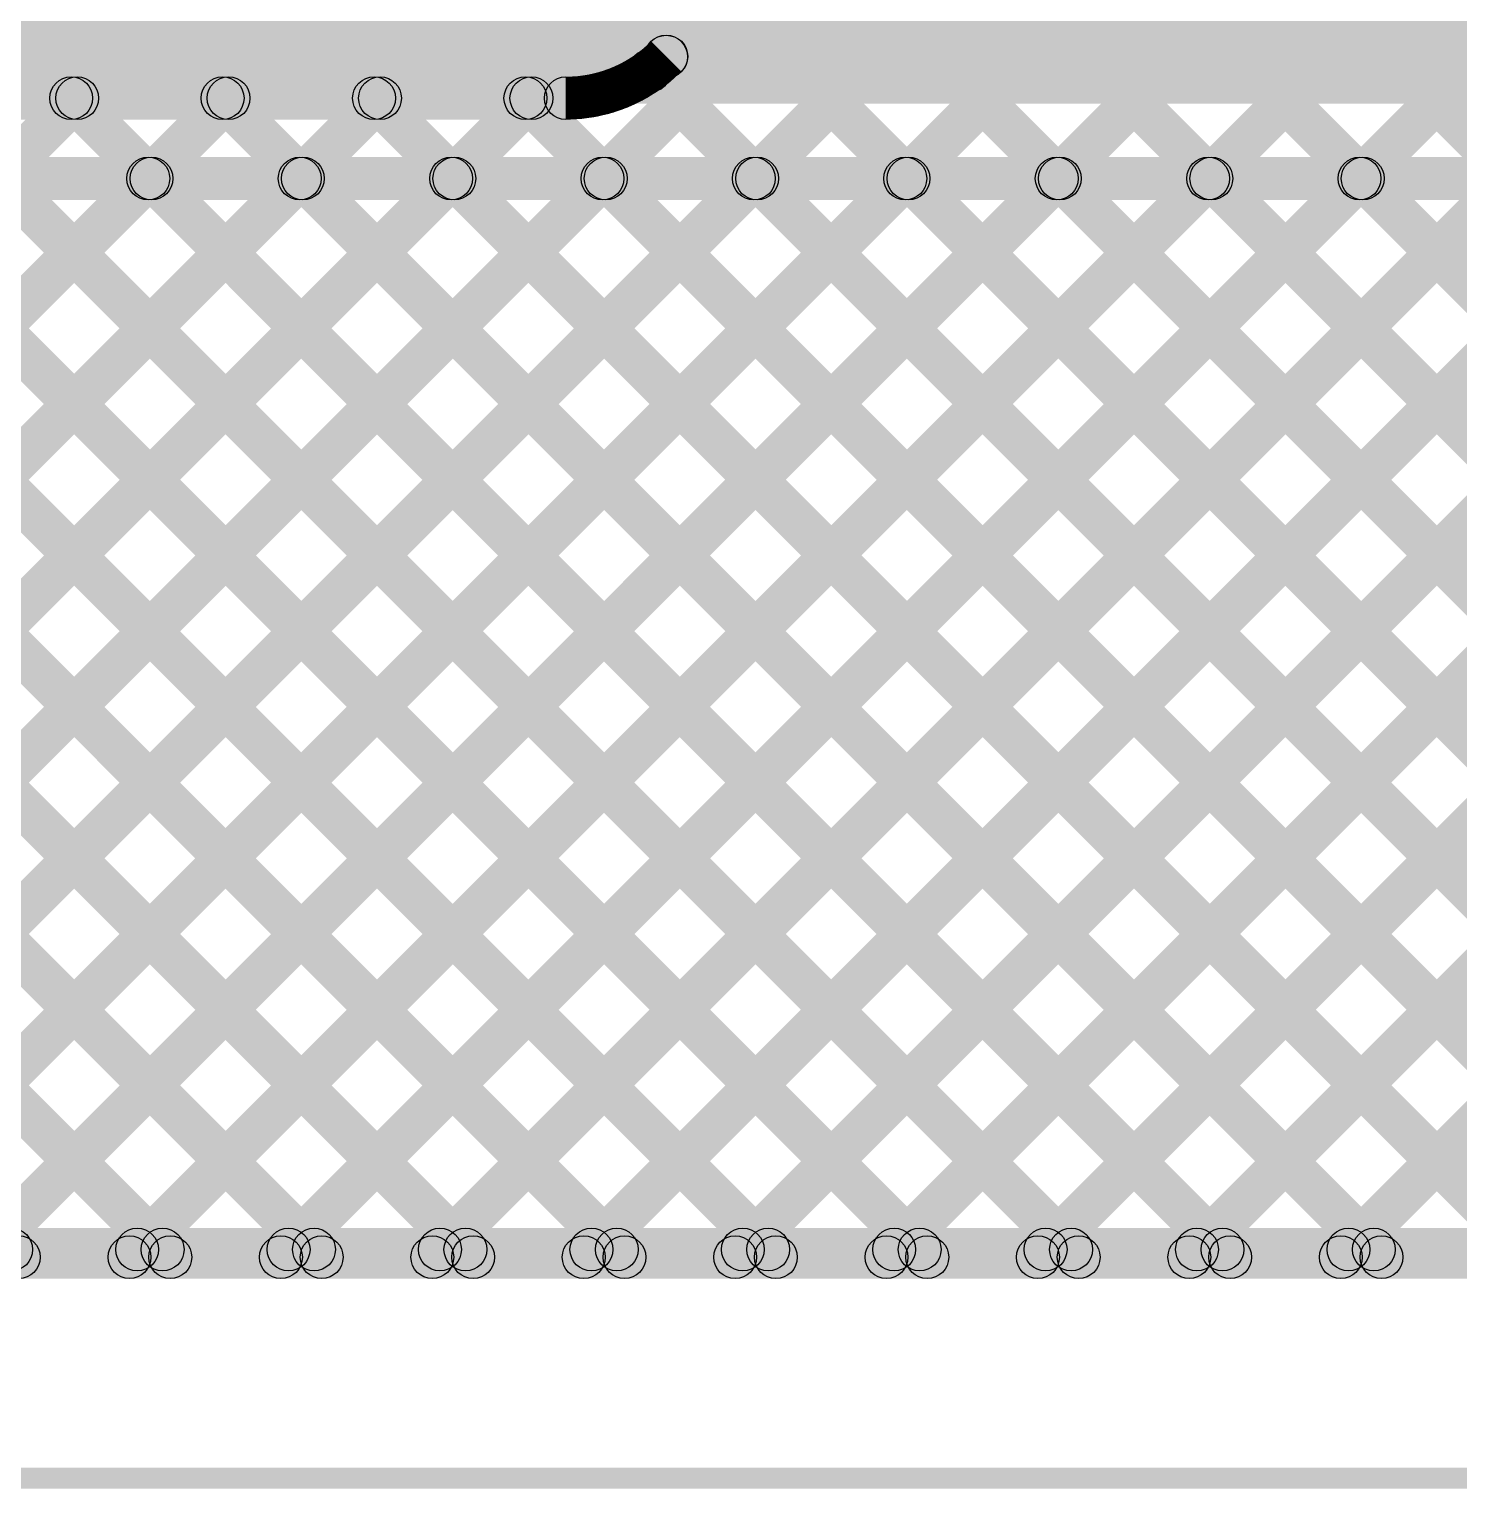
# Model space of a CAD drawing. Header units: millimetres. Extents: x 0 to 5.55, y 0 to 1.02.
# Drawn here: x 4.2018 to 4.4688, y -0.0033 to 0.2694 of the extents above; entities that cross this region are included whole.
import ezdxf

# ---------------------------------------------------------------- set-up
doc = ezdxf.new("R2010")
doc.units = ezdxf.units.MM
doc.header["$MEASUREMENT"] = 0
for name, color, linetype in [('BottomLayer', 5, 'Continuous'), ('Mechanical2', 216, 'Continuous'), ('TopLayer', 1, 'Continuous')]:
    doc.layers.add(name, color=color, linetype=linetype)

msp = doc.modelspace()

# ---------------------------------------------------------------- hatches: boundary and pattern name
at = {"layer": 'BottomLayer'}
for points in [[(3.46, 0.2555), (3.46, 0.2805), (4.648, 0.2805), (4.648, 0.2555)], [(3.488, 0.2375), (3.488, 0.2455), (4.648, 0.2455), (4.648, 0.2375)], [(4.02676, 0.0386), (4.02111, 0.04426), (4.22117, 0.24433), (4.22683, 0.23867)], [(4.02378, 0.23867), (4.02944, 0.24433), (4.2295, 0.04426), (4.22385, 0.0386)], [(4.05505, 0.0386), (4.04939, 0.04426), (4.24946, 0.24433), (4.25511, 0.23867)], [(4.05206, 0.23867), (4.05772, 0.24433), (4.25779, 0.04426), (4.25213, 0.0386)], [(4.08333, 0.0386), (4.07767, 0.04426), (4.27774, 0.24433), (4.2834, 0.23867)], [(4.08035, 0.23867), (4.08601, 0.24433), (4.28607, 0.04426), (4.28042, 0.0386)], [(4.11162, 0.0386), (4.10596, 0.04426), (4.30603, 0.24433), (4.31168, 0.23867)], [(4.10863, 0.23867), (4.11429, 0.24433), (4.31436, 0.04426), (4.3087, 0.0386)], [(4.1399, 0.0386), (4.13424, 0.04426), (4.33431, 0.24433), (4.33997, 0.23867)], [(4.13692, 0.23867), (4.14257, 0.24433), (4.34264, 0.04426), (4.33698, 0.0386)], [(4.16818, 0.0386), (4.16253, 0.04426), (4.36259, 0.24433), (4.36825, 0.23867)], [(4.1652, 0.23867), (4.17086, 0.24433), (4.37093, 0.04426), (4.36527, 0.0386)], [(4.19647, 0.0386), (4.19081, 0.04426), (4.39088, 0.24433), (4.39654, 0.23867)], [(4.19349, 0.23867), (4.19914, 0.24433), (4.39921, 0.04426), (4.39355, 0.0386)], [(4.22475, 0.0386), (4.2191, 0.04426), (4.41916, 0.24433), (4.42482, 0.23867)], [(4.22177, 0.23867), (4.22743, 0.24433), (4.42749, 0.04426), (4.42184, 0.0386)], [(4.25304, 0.0386), (4.24738, 0.04426), (4.44745, 0.24433), (4.4531, 0.23867)], [(4.25005, 0.23867), (4.25571, 0.24433), (4.45578, 0.04426), (4.45012, 0.0386)], [(4.28132, 0.0386), (4.27566, 0.04426), (4.47573, 0.24433), (4.48139, 0.23867)], [(4.27834, 0.23867), (4.284, 0.24433), (4.48406, 0.04426), (4.47841, 0.0386)], [(4.30961, 0.0386), (4.30395, 0.04426), (4.50402, 0.24433), (4.50967, 0.23867)], [(4.30662, 0.23867), (4.31228, 0.24433), (4.51235, 0.04426), (4.50669, 0.0386)], [(4.33789, 0.0386), (4.33223, 0.04426), (4.5323, 0.24433), (4.53796, 0.23867)], [(4.33491, 0.23867), (4.34056, 0.24433), (4.54063, 0.04426), (4.53497, 0.0386)], [(4.36617, 0.0386), (4.36052, 0.04426), (4.56059, 0.24433), (4.56624, 0.23867)], [(4.36319, 0.23867), (4.36885, 0.24433), (4.56892, 0.04426), (4.56326, 0.0386)], [(4.39446, 0.0386), (4.3888, 0.04426), (4.58887, 0.24433), (4.59453, 0.23867)], [(4.39148, 0.23867), (4.39713, 0.24433), (4.5972, 0.04426), (4.59154, 0.0386)], [(4.42274, 0.0386), (4.41709, 0.04426), (4.61715, 0.24433), (4.62281, 0.23867)], [(4.41976, 0.23867), (4.42542, 0.24433), (4.62548, 0.04426), (4.61983, 0.0386)], [(4.45103, 0.0386), (4.44537, 0.04426), (4.64544, 0.24433), (4.6511, 0.23867)], [(4.44804, 0.23867), (4.4537, 0.24433), (4.65377, 0.04426), (4.64811, 0.0386)], [(3.166, 0.03743), (3.166, 0.04543), (5.502, 0.04543), (5.502, 0.03743)]]:
    msp.add_hatch(color=5, dxfattribs=at).paths.add_polyline_path(points)
h = msp.add_hatch(color=5, dxfattribs=at)
edge = h.paths.add_edge_path()
edge.add_arc((4.224, 0.2415), 0.004, 0, 360)
h = msp.add_hatch(color=5, dxfattribs=at)
edge = h.paths.add_edge_path()
edge.add_arc((4.2246, 0.2415), 0.004, 0, 360)
h = msp.add_hatch(color=5, dxfattribs=at)
edge = h.paths.add_edge_path()
edge.add_arc((4.25229, 0.2415), 0.004, 0, 360)
h = msp.add_hatch(color=5, dxfattribs=at)
edge = h.paths.add_edge_path()
edge.add_arc((4.25288, 0.2415), 0.004, 0, 360)
h = msp.add_hatch(color=5, dxfattribs=at)
edge = h.paths.add_edge_path()
edge.add_arc((4.28057, 0.2415), 0.004, 0, 360)
h = msp.add_hatch(color=5, dxfattribs=at)
edge = h.paths.add_edge_path()
edge.add_arc((4.28117, 0.2415), 0.004, 0, 360)
h = msp.add_hatch(color=5, dxfattribs=at)
edge = h.paths.add_edge_path()
edge.add_arc((4.30885, 0.2415), 0.004, 0, 360)
h = msp.add_hatch(color=5, dxfattribs=at)
edge = h.paths.add_edge_path()
edge.add_arc((4.30945, 0.2415), 0.004, 0, 360)
h = msp.add_hatch(color=5, dxfattribs=at)
edge = h.paths.add_edge_path()
edge.add_arc((4.33714, 0.2415), 0.004, 0, 360)
h = msp.add_hatch(color=5, dxfattribs=at)
edge = h.paths.add_edge_path()
edge.add_arc((4.33774, 0.2415), 0.004, 0, 360)
h = msp.add_hatch(color=5, dxfattribs=at)
edge = h.paths.add_edge_path()
edge.add_arc((4.36542, 0.2415), 0.004, 0, 360)
h = msp.add_hatch(color=5, dxfattribs=at)
edge = h.paths.add_edge_path()
edge.add_arc((4.36602, 0.2415), 0.004, 0, 360)
h = msp.add_hatch(color=5, dxfattribs=at)
edge = h.paths.add_edge_path()
edge.add_arc((4.39371, 0.2415), 0.004, 0, 360)
h = msp.add_hatch(color=5, dxfattribs=at)
edge = h.paths.add_edge_path()
edge.add_arc((4.3943, 0.2415), 0.004, 0, 360)
h = msp.add_hatch(color=5, dxfattribs=at)
edge = h.paths.add_edge_path()
edge.add_arc((4.42199, 0.2415), 0.004, 0, 360)
h = msp.add_hatch(color=5, dxfattribs=at)
edge = h.paths.add_edge_path()
edge.add_arc((4.42259, 0.2415), 0.004, 0, 360)
h = msp.add_hatch(color=5, dxfattribs=at)
edge = h.paths.add_edge_path()
edge.add_arc((4.45028, 0.2415), 0.004, 0, 360)
h = msp.add_hatch(color=5, dxfattribs=at)
edge = h.paths.add_edge_path()
edge.add_arc((4.45087, 0.2415), 0.004, 0, 360)
h = msp.add_hatch(color=5, dxfattribs=at)
edge = h.paths.add_edge_path()
edge.add_arc((4.19839, 0.04143), 0.004, 0, 360)
h = msp.add_hatch(color=5, dxfattribs=at)
edge = h.paths.add_edge_path()
edge.add_arc((4.22192, 0.04143), 0.004, 0, 360)
h = msp.add_hatch(color=5, dxfattribs=at)
edge = h.paths.add_edge_path()
edge.add_arc((4.22668, 0.04143), 0.004, 0, 360)
h = msp.add_hatch(color=5, dxfattribs=at)
edge = h.paths.add_edge_path()
edge.add_arc((4.25021, 0.04143), 0.004, 0, 360)
h = msp.add_hatch(color=5, dxfattribs=at)
edge = h.paths.add_edge_path()
edge.add_arc((4.25496, 0.04143), 0.004, 0, 360)
h = msp.add_hatch(color=5, dxfattribs=at)
edge = h.paths.add_edge_path()
edge.add_arc((4.27849, 0.04143), 0.004, 0, 360)
h = msp.add_hatch(color=5, dxfattribs=at)
edge = h.paths.add_edge_path()
edge.add_arc((4.28324, 0.04143), 0.004, 0, 360)
h = msp.add_hatch(color=5, dxfattribs=at)
edge = h.paths.add_edge_path()
edge.add_arc((4.30678, 0.04143), 0.004, 0, 360)
h = msp.add_hatch(color=5, dxfattribs=at)
edge = h.paths.add_edge_path()
edge.add_arc((4.31153, 0.04143), 0.004, 0, 360)
h = msp.add_hatch(color=5, dxfattribs=at)
edge = h.paths.add_edge_path()
edge.add_arc((4.33506, 0.04143), 0.004, 0, 360)
h = msp.add_hatch(color=5, dxfattribs=at)
edge = h.paths.add_edge_path()
edge.add_arc((4.33981, 0.04143), 0.004, 0, 360)
h = msp.add_hatch(color=5, dxfattribs=at)
edge = h.paths.add_edge_path()
edge.add_arc((4.36335, 0.04143), 0.004, 0, 360)
h = msp.add_hatch(color=5, dxfattribs=at)
edge = h.paths.add_edge_path()
edge.add_arc((4.3681, 0.04143), 0.004, 0, 360)
h = msp.add_hatch(color=5, dxfattribs=at)
edge = h.paths.add_edge_path()
edge.add_arc((4.39163, 0.04143), 0.004, 0, 360)
h = msp.add_hatch(color=5, dxfattribs=at)
edge = h.paths.add_edge_path()
edge.add_arc((4.39638, 0.04143), 0.004, 0, 360)
h = msp.add_hatch(color=5, dxfattribs=at)
edge = h.paths.add_edge_path()
edge.add_arc((4.41991, 0.04143), 0.004, 0, 360)
h = msp.add_hatch(color=5, dxfattribs=at)
edge = h.paths.add_edge_path()
edge.add_arc((4.42467, 0.04143), 0.004, 0, 360)
h = msp.add_hatch(color=5, dxfattribs=at)
edge = h.paths.add_edge_path()
edge.add_arc((4.4482, 0.04143), 0.004, 0, 360)
h = msp.add_hatch(color=5, dxfattribs=at)
edge = h.paths.add_edge_path()
edge.add_arc((4.45295, 0.04143), 0.004, 0, 360)
at = {"layer": 'Mechanical2'}
msp.add_hatch(color=216, dxfattribs=at).paths.add_polyline_path([(3.14972, -0.00326), (3.14972, 0.00068), (5.5513, 0.00068), (5.5513, -0.00326)])
at = {"layer": 'TopLayer'}
for points in [[(4.2516, 0.03717), (4.24595, 0.04283), (5.19952, 0.9964), (5.20517, 0.99074)], [(4.27989, 0.03717), (4.27423, 0.04283), (4.78195, 0.55055), (4.78761, 0.54489)], [(4.30817, 0.03717), (4.30252, 0.04283), (4.78195, 0.52226), (4.78761, 0.51661)], [(4.33646, 0.03717), (4.3308, 0.04283), (4.78195, 0.49398), (4.78761, 0.48832)], [(4.3236, 0.26147), (4.31794, 0.26712), (4.53935, 0.48853), (4.54501, 0.48288)], [(4.11018, 0.03717), (4.10453, 0.04283), (4.54573, 0.48403), (4.55139, 0.47838)], [(4.13847, 0.03717), (4.13281, 0.04283), (4.55878, 0.4688), (4.56444, 0.46314)], [(4.16675, 0.03717), (4.16109, 0.04283), (4.58706, 0.4688), (4.59272, 0.46314)], [(4.19504, 0.03717), (4.18938, 0.04283), (4.61535, 0.4688), (4.621, 0.46314)], [(4.22332, 0.03717), (4.21766, 0.04283), (4.64363, 0.4688), (4.64929, 0.46314)], [(4.36474, 0.03717), (4.35909, 0.04283), (4.78505, 0.4688), (4.79071, 0.46314)], [(4.39303, 0.03717), (4.38737, 0.04283), (4.81334, 0.4688), (4.81899, 0.46314)], [(4.42131, 0.03717), (4.41565, 0.04283), (4.84162, 0.4688), (4.84728, 0.46314)], [(4.44959, 0.03717), (4.44394, 0.04283), (4.86991, 0.4688), (4.87556, 0.46314)], [(4.38574, 0.32926), (4.3914, 0.33492), (4.68349, 0.04283), (4.67783, 0.03717)], [(4.3716, 0.31512), (4.37725, 0.32078), (4.6552, 0.04283), (4.64954, 0.03717)], [(4.35745, 0.30098), (4.36311, 0.30663), (4.62692, 0.04283), (4.62126, 0.03717)], [(4.34331, 0.28684), (4.34897, 0.29249), (4.59863, 0.04283), (4.59298, 0.03717)], [(4.32917, 0.27269), (4.33483, 0.27835), (4.57035, 0.04283), (4.56469, 0.03717)], [(4.3148, 0.25877), (4.32046, 0.26443), (4.54206, 0.04283), (4.53641, 0.03717)], [(0.48129, 0.2525), (0.48129, 0.2605), (4.302, 0.2605), (4.302, 0.2525)], [(3.9805, 0.25367), (3.98615, 0.25933), (4.20265, 0.04283), (4.197, 0.03717)], [(3.99705, 0.03717), (3.99139, 0.04283), (4.20789, 0.25933), (4.21355, 0.25367)], [(4.00878, 0.25367), (4.01444, 0.25933), (4.23094, 0.04283), (4.22528, 0.03717)], [(4.02533, 0.03717), (4.01967, 0.04283), (4.23617, 0.25933), (4.24183, 0.25367)], [(4.03706, 0.25367), (4.04272, 0.25933), (4.25922, 0.04283), (4.25356, 0.03717)], [(4.05361, 0.03717), (4.04796, 0.04283), (4.26446, 0.25933), (4.27011, 0.25367)], [(4.06535, 0.25367), (4.07101, 0.25933), (4.28751, 0.04283), (4.28185, 0.03717)], [(4.0819, 0.03717), (4.07624, 0.04283), (4.29274, 0.25933), (4.2984, 0.25367)], [(4.09363, 0.25367), (4.09929, 0.25933), (4.31579, 0.04283), (4.31013, 0.03717)], [(4.12192, 0.25367), (4.12757, 0.25933), (4.34407, 0.04283), (4.33842, 0.03717)], [(4.1502, 0.25367), (4.15586, 0.25933), (4.37236, 0.04283), (4.3667, 0.03717)], [(4.17849, 0.25367), (4.18414, 0.25933), (4.40064, 0.04283), (4.39499, 0.03717)], [(4.20677, 0.25367), (4.21243, 0.25933), (4.42893, 0.04283), (4.42327, 0.03717)], [(4.23505, 0.25367), (4.24071, 0.25933), (4.45721, 0.04283), (4.45155, 0.03717)], [(4.26334, 0.25367), (4.269, 0.25933), (4.4855, 0.04283), (4.47984, 0.03717)], [(4.29162, 0.25367), (4.29728, 0.25933), (4.51378, 0.04283), (4.50812, 0.03717)], [(3.167, 0.036), (3.167, 0.044), (5.503, 0.044), (5.503, 0.036)]]:
    msp.add_hatch(color=1, dxfattribs=at).paths.add_polyline_path(points)
h = msp.add_hatch(color=1, dxfattribs=at)
edge = h.paths.add_edge_path()
edge.add_arc((4.32074, 0.26426), 0.004, 0, 360)
h = msp.add_hatch(color=1, dxfattribs=at)
edge = h.paths.add_edge_path()
edge.add_arc((4.32077, 0.2643), 0.004, 0, 360)
h = msp.add_hatch(color=1, dxfattribs=at)
edge = h.paths.add_edge_path()
edge.add_arc((4.32077, 0.2643), 0.004, 0, 360)
h = msp.add_hatch(color=1, dxfattribs=at)
edge = h.paths.add_edge_path()
edge.add_arc((4.31763, 0.2616), 0.004, 0, 360)
h = msp.add_hatch(color=1, dxfattribs=at)
edge = h.paths.add_edge_path()
edge.add_arc((4.2096, 0.2565), 0.004, 0, 360)
h = msp.add_hatch(color=1, dxfattribs=at)
edge = h.paths.add_edge_path()
edge.add_arc((4.21072, 0.2565), 0.004, 0, 360)
h = msp.add_hatch(color=1, dxfattribs=at)
edge = h.paths.add_edge_path()
edge.add_arc((4.23788, 0.2565), 0.004, 0, 360)
h = msp.add_hatch(color=1, dxfattribs=at)
edge = h.paths.add_edge_path()
edge.add_arc((4.239, 0.2565), 0.004, 0, 360)
h = msp.add_hatch(color=1, dxfattribs=at)
edge = h.paths.add_edge_path()
edge.add_arc((4.26617, 0.2565), 0.004, 0, 360)
h = msp.add_hatch(color=1, dxfattribs=at)
edge = h.paths.add_edge_path()
edge.add_arc((4.26729, 0.2565), 0.004, 0, 360)
h = msp.add_hatch(color=1, dxfattribs=at)
edge = h.paths.add_edge_path()
edge.add_arc((4.29445, 0.2565), 0.004, 0, 360)
h = msp.add_hatch(color=1, dxfattribs=at)
edge = h.paths.add_edge_path()
edge.add_arc((4.29557, 0.2565), 0.004, 0, 360)
h = msp.add_hatch(color=1, dxfattribs=at)
edge = h.paths.add_edge_path()
edge.add_arc((4.302, 0.2565), 0.004, 0, 360)
h = msp.add_hatch(color=1, dxfattribs=at)
edge = h.paths.add_edge_path()
edge.add_arc((4.302, 0.2565), 0.004, 0, 360)
h = msp.add_hatch(color=1, dxfattribs=at)
edge = h.paths.add_edge_path()
edge.add_arc((4.302, 0.2565), 0.004, 0, 360)
h = msp.add_hatch(color=1, dxfattribs=at)
edge = h.paths.add_edge_path()
edge.add_arc((4.19982, 0.04), 0.004, 0, 360)
h = msp.add_hatch(color=1, dxfattribs=at)
edge = h.paths.add_edge_path()
edge.add_arc((4.22049, 0.04), 0.004, 0, 360)
h = msp.add_hatch(color=1, dxfattribs=at)
edge = h.paths.add_edge_path()
edge.add_arc((4.22811, 0.04), 0.004, 0, 360)
h = msp.add_hatch(color=1, dxfattribs=at)
edge = h.paths.add_edge_path()
edge.add_arc((4.24878, 0.04), 0.004, 0, 360)
h = msp.add_hatch(color=1, dxfattribs=at)
edge = h.paths.add_edge_path()
edge.add_arc((4.25639, 0.04), 0.004, 0, 360)
h = msp.add_hatch(color=1, dxfattribs=at)
edge = h.paths.add_edge_path()
edge.add_arc((4.27706, 0.04), 0.004, 0, 360)
h = msp.add_hatch(color=1, dxfattribs=at)
edge = h.paths.add_edge_path()
edge.add_arc((4.28468, 0.04), 0.004, 0, 360)
h = msp.add_hatch(color=1, dxfattribs=at)
edge = h.paths.add_edge_path()
edge.add_arc((4.30534, 0.04), 0.004, 0, 360)
h = msp.add_hatch(color=1, dxfattribs=at)
edge = h.paths.add_edge_path()
edge.add_arc((4.31296, 0.04), 0.004, 0, 360)
h = msp.add_hatch(color=1, dxfattribs=at)
edge = h.paths.add_edge_path()
edge.add_arc((4.33363, 0.04), 0.004, 0, 360)
h = msp.add_hatch(color=1, dxfattribs=at)
edge = h.paths.add_edge_path()
edge.add_arc((4.34125, 0.04), 0.004, 0, 360)
h = msp.add_hatch(color=1, dxfattribs=at)
edge = h.paths.add_edge_path()
edge.add_arc((4.36191, 0.04), 0.004, 0, 360)
h = msp.add_hatch(color=1, dxfattribs=at)
edge = h.paths.add_edge_path()
edge.add_arc((4.36953, 0.04), 0.004, 0, 360)
h = msp.add_hatch(color=1, dxfattribs=at)
edge = h.paths.add_edge_path()
edge.add_arc((4.3902, 0.04), 0.004, 0, 360)
h = msp.add_hatch(color=1, dxfattribs=at)
edge = h.paths.add_edge_path()
edge.add_arc((4.39781, 0.04), 0.004, 0, 360)
h = msp.add_hatch(color=1, dxfattribs=at)
edge = h.paths.add_edge_path()
edge.add_arc((4.41848, 0.04), 0.004, 0, 360)
h = msp.add_hatch(color=1, dxfattribs=at)
edge = h.paths.add_edge_path()
edge.add_arc((4.4261, 0.04), 0.004, 0, 360)
h = msp.add_hatch(color=1, dxfattribs=at)
edge = h.paths.add_edge_path()
edge.add_arc((4.44677, 0.04), 0.004, 0, 360)
h = msp.add_hatch(color=1, dxfattribs=at)
edge = h.paths.add_edge_path()
edge.add_arc((4.45438, 0.04), 0.004, 0, 360)

# ---------------------------------------------------------------- linework, layer by layer
at = {"layer": 'BottomLayer'}
for centre in [(4.224, 0.2415), (4.2246, 0.2415), (4.25229, 0.2415), (4.25288, 0.2415), (4.28057, 0.2415), (4.28117, 0.2415), (4.30885, 0.2415), (4.30945, 0.2415), (4.33714, 0.2415), (4.33774, 0.2415), (4.36542, 0.2415), (4.36602, 0.2415), (4.39371, 0.2415), (4.3943, 0.2415), (4.42199, 0.2415), (4.42259, 0.2415), (4.45028, 0.2415), (4.45087, 0.2415), (4.19839, 0.04143), (4.22192, 0.04143), (4.22668, 0.04143), (4.25021, 0.04143), (4.25496, 0.04143), (4.27849, 0.04143), (4.28324, 0.04143), (4.30678, 0.04143), (4.31153, 0.04143), (4.33506, 0.04143), (4.33981, 0.04143), (4.36335, 0.04143), (4.3681, 0.04143), (4.39163, 0.04143), (4.39638, 0.04143), (4.41991, 0.04143), (4.42467, 0.04143), (4.4482, 0.04143), (4.45295, 0.04143)]:
    msp.add_circle(centre, 0.004, dxfattribs=at)
at = {"layer": 'TopLayer', "const_width": 0.008}
for points in [[(4.32077, 0.2643, -0.199375), (4.302, 0.2565)], [(4.32074, 0.26426, -0.198912), (4.302, 0.2565)]]:
    msp.add_lwpolyline(points, format="xyb", dxfattribs=at)
at = {"layer": 'TopLayer'}
for centre in [(4.32074, 0.26426), (4.32077, 0.2643), (4.32077, 0.2643), (4.31763, 0.2616), (4.2096, 0.2565), (4.21072, 0.2565), (4.23788, 0.2565), (4.239, 0.2565), (4.26617, 0.2565), (4.26729, 0.2565), (4.29445, 0.2565), (4.29557, 0.2565), (4.302, 0.2565), (4.302, 0.2565), (4.302, 0.2565), (4.19982, 0.04), (4.22049, 0.04), (4.22811, 0.04), (4.24878, 0.04), (4.25639, 0.04), (4.27706, 0.04), (4.28468, 0.04), (4.30534, 0.04), (4.31296, 0.04), (4.33363, 0.04), (4.34125, 0.04), (4.36191, 0.04), (4.36953, 0.04), (4.3902, 0.04), (4.39781, 0.04), (4.41848, 0.04), (4.4261, 0.04), (4.44677, 0.04), (4.45438, 0.04)]:
    msp.add_circle(centre, 0.004, dxfattribs=at)

doc.saveas('drawing.dxf')
